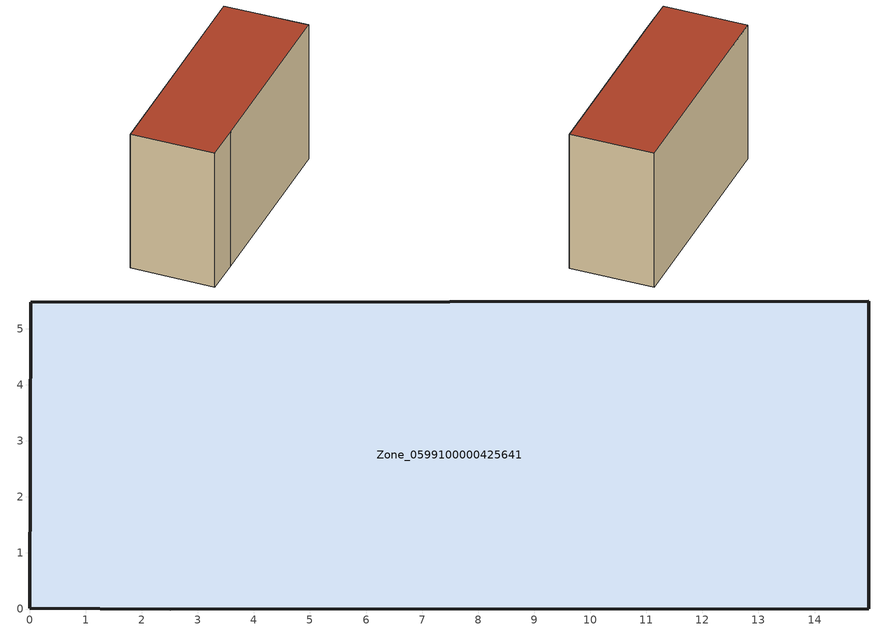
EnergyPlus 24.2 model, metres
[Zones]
Zone_0599100000425641
 floor ground (C_G): 0.02,5.48 14.97,5.49 14.97,0 2.51,0 0,0.01 z0
 wall outside (C_F): 14.97,5.49 0.02,5.48 0,0.01 2.51,0 14.97,0 14.97,5.49 z0:9.62
 roof outside (C_R): 14.97,0 14.97,5.49 0.02,5.48 0,0.01 2.51,0 z9.62
[BUILDING]
Pand.0599100000425641: North Axis=0; Terrain=City; Loads Convergence Tolerance Value=0.04; Temperature Convergence Tolerance Value=0.4; Solar Distribution=FullExterior; Maximum Number of Warmup Days=25; Minimum Number of Warmup Days=1
[Site:Location]
Rotterdam.The.Hague.AP_ZH_NLD Design_Conditions: Latitude=51.96; Longitude=4.45; Time Zone=1; Elevation=-4.5
[SITE:GROUNDTEMPERATURE:BUILDINGSURFACE]
18, 18, 18, 18, 18, 18, 18, 18, 18, 18, 18, 18
[MATERIAL] Thermal Absorptance=0.9; Solar Absorptance=0.7; Visible Absorptance=0.7
Name | Roughness | Thickness | Conductivity | Density | Specific Heat
G.TC.2006-2014 | MediumSmooth | 0.15 | 0.06 | 540 | 1210
F.TC.2006-2014 | Rough | 0.3 | 0.12 | 1920 | 840
R.TC.2006-2014 | MediumRough | 0.2 | 0.08 | 1500 | 1000
[CONSTRUCTION]
C_G: G.TC.2006-2014
C_F: F.TC.2006-2014
C_R: R.TC.2006-2014
[ZONE]
Zone_0599100000425641: Type=1; Multiplier=1; Ceiling Height=Autocalculate; Volume=Autocalculate; Floor Area=autocalculate; Part of Total Floor Area=Yes
[ZONEINFILTRATION:DESIGNFLOWRATE]
Infil_Zone_0599100000425641: Zone or ZoneList or Space or SpaceList=Zone_0599100000425641; Schedule=AlwaysOn; Design Flow Rate Calculation Method=Flow/Area; Flow Rate per Floor Area=0.0015; Constant Term Coefficient=1; Temperature Term Coefficient=0; Velocity Term Coefficient=0; Velocity Squared Term Coefficient=0
[HVACTEMPLATE:ZONE:IDEALLOADSAIRSYSTEM]
Zone_0599100000425641: Maximum Heating Supply Air Temperature=50; Minimum Cooling Supply Air Temperature=13; Maximum Heating Supply Air Humidity Ratio=0.0156; Minimum Cooling Supply Air Humidity Ratio=0.0077; Heating Limit=NoLimit; Cooling Limit=NoLimit; Dehumidification Control Type=ConstantSensibleHeatRatio; Cooling Sensible Heat Ratio=0.7; Dehumidification Setpoint=60; Humidification Control Type=None; Humidification Setpoint=30; Outdoor Air Method=None; Outdoor Air Flow Rate per Person=0.00944; Outdoor Air Flow Rate per Zone Floor Area=0; Outdoor Air Flow Rate per Zone=0; Demand Controlled Ventilation Type=None; Outdoor Air Economizer Type=NoEconomizer; Heat Recovery Type=None; Sensible Heat Recovery Effectiveness=0.7; Latent Heat Recovery Effectiveness=0.65
[ZONECONTROL:THERMOSTAT]
ThermostatControl_Zone_0599100000425641: Zone or ZoneList=Zone_0599100000425641; Control Type Schedule=DualSetpointControlType; Control 1=Thermostat_Zone_0599100000425641; Temperature Difference Between Cutout And Setpoint=0
[THERMOSTATSETPOINT:DUALSETPOINT]
Thermostat_Zone_0599100000425641: Heating Setpoint Temperature Schedule=HeatingSetpoint_Zone_0599100000425641; Cooling Setpoint Temperature Schedule=CoolingSetpoint_Zone_0599100000425641
[SCHEDULE:COMPACT]
HeatingSetpoint_Zone_0599100000425641: Through: 12/31, For: AllDays, Until: 24:00, 21
CoolingSetpoint_Zone_0599100000425641: Through: 12/31, For: AllDays, Until: 24:00, 24
DualSetpointControlType: Through: 12/31, For: AllDays, Until: 24:00, 4
AlwaysOn: Through: 12/31, For: AllDays, Until: 24:00, 1
